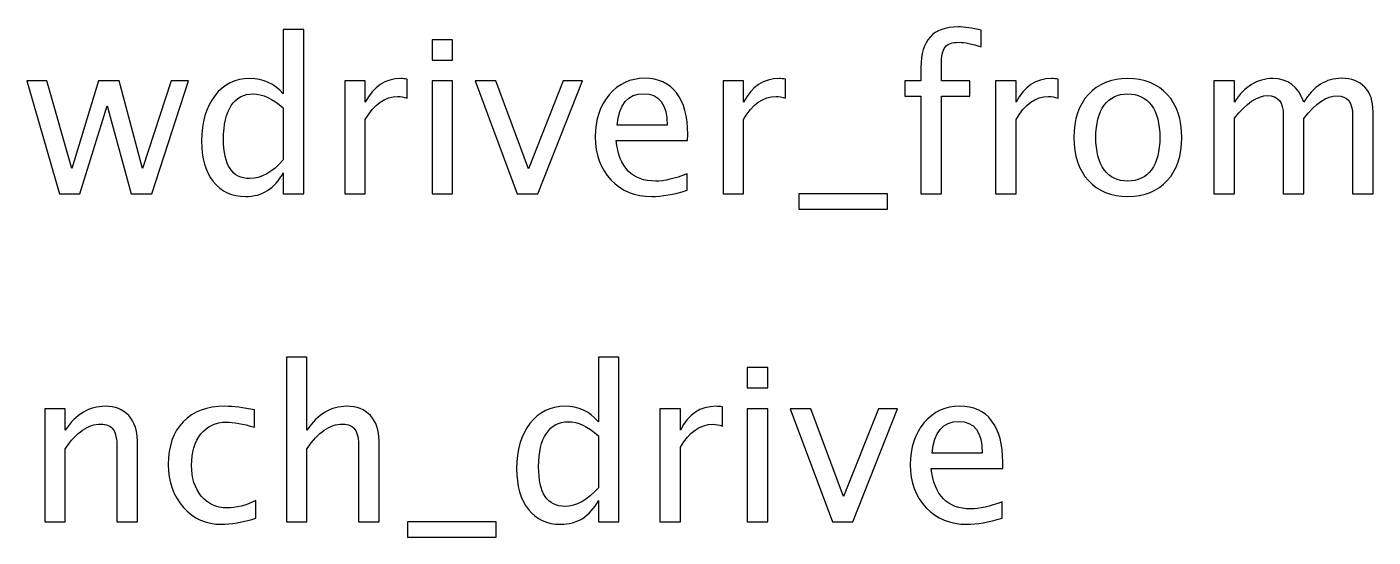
# Model space of a CAD drawing. Header units: centimetres. Extents: x -28.3 to 24.4, y -22.4 to 29.
# Drawn here: x 11.06 to 24.41, y 23.96 to 29.02 of the extents above; entities that cross this region are included whole.
import ezdxf

# ---------------------------------------------------------------- set-up
doc = ezdxf.new("R2010")
doc.units = ezdxf.units.CM
doc.header["$MEASUREMENT"] = 0
doc.layers.add('Layer 1', color=7, linetype='Continuous')

msp = doc.modelspace()

# ---------------------------------------------------------------- linework, layer by layer
at = {"layer": 'Layer 1'}
for points, knots in [([(13.60052, 27.36644), (13.60052, 27.36644), (13.60052, 27.57705), (13.60052, 27.57705), (13.60052, 27.57705), (13.51762, 27.41971), (13.39274, 27.34104), (13.22587, 27.34104), (13.22587, 27.34104), (13.09041, 27.34104), (12.98387, 27.39008), (12.90626, 27.4885), (12.90626, 27.4885), (12.82865, 27.58693), (12.78984, 27.72134), (12.78984, 27.89173), (12.78984, 27.89173), (12.78984, 28.07799), (12.83394, 28.22792), (12.92178, 28.34152), (12.92178, 28.34152), (13.00997, 28.45476), (13.12569, 28.51156), (13.26927, 28.51156), (13.26927, 28.51156), (13.40226, 28.51156), (13.51304, 28.46076), (13.60052, 28.35881), (13.60052, 28.35881), (13.60052, 28.35881), (13.60052, 28.99839), (13.60052, 28.99839), (13.60052, 28.99839), (13.60052, 28.99839), (13.80373, 28.99839), (13.80373, 28.99839), (13.80373, 28.99839), (13.80373, 28.99839), (13.80373, 27.36644), (13.80373, 27.36644), (13.80373, 27.36644), (13.80373, 27.36644), (13.60052, 27.36644), (13.60052, 27.36644)], [0, 0, 0, 0, 0.08333333, 0.08333333, 0.08333333, 0.08333333, 0.16666667, 0.16666667, 0.16666667, 0.16666667, 0.25, 0.25, 0.25, 0.25, 0.33333333, 0.33333333, 0.33333333, 0.33333333, 0.41666667, 0.41666667, 0.41666667, 0.41666667, 0.5, 0.5, 0.5, 0.5, 0.58333333, 0.58333333, 0.58333333, 0.58333333, 0.66666667, 0.66666667, 0.66666667, 0.66666667, 0.75, 0.75, 0.75, 0.75, 0.83333333, 0.83333333, 0.83333333, 0.83333333, 1, 1, 1, 1]), ([(19.92585, 27.36644), (19.92585, 27.36644), (19.92585, 28.33587), (19.92585, 28.33587), (19.92585, 28.33587), (19.92585, 28.33587), (19.76675, 28.33587), (19.76675, 28.33587), (19.76675, 28.33587), (19.76675, 28.33587), (19.76675, 28.48828), (19.76675, 28.48828), (19.76675, 28.48828), (19.76675, 28.48828), (19.92585, 28.48828), (19.92585, 28.48828), (19.92585, 28.48828), (19.92585, 28.48828), (19.92585, 28.62268), (19.92585, 28.62268), (19.92585, 28.62268), (19.92585, 28.89009), (20.04791, 29.02379), (20.29203, 29.02379), (20.29203, 29.02379), (20.36047, 29.02379), (20.43808, 29.0125), (20.52487, 28.98993), (20.52487, 28.98993), (20.52487, 28.98993), (20.52487, 28.82694), (20.52487, 28.82694), (20.52487, 28.82694), (20.43279, 28.85658), (20.35906, 28.87139), (20.30368, 28.87139), (20.30368, 28.87139), (20.2363, 28.87139), (20.19043, 28.85552), (20.16609, 28.82341), (20.16609, 28.82341), (20.1414, 28.79131), (20.12905, 28.73169), (20.12905, 28.64456), (20.12905, 28.64456), (20.12905, 28.64456), (20.12905, 28.48828), (20.12905, 28.48828), (20.12905, 28.48828), (20.12905, 28.48828), (20.41092, 28.48828), (20.41092, 28.48828), (20.41092, 28.48828), (20.41092, 28.48828), (20.41092, 28.33587), (20.41092, 28.33587), (20.41092, 28.33587), (20.41092, 28.33587), (20.12905, 28.33587), (20.12905, 28.33587), (20.12905, 28.33587), (20.12905, 28.33587), (20.12905, 27.36644), (20.12905, 27.36644), (20.12905, 27.36644), (20.12905, 27.36644), (19.92585, 27.36644), (19.92585, 27.36644)], [0, 0, 0, 0, 0.05555556, 0.05555556, 0.05555556, 0.05555556, 0.11111111, 0.11111111, 0.11111111, 0.11111111, 0.16666667, 0.16666667, 0.16666667, 0.16666667, 0.22222222, 0.22222222, 0.22222222, 0.22222222, 0.27777778, 0.27777778, 0.27777778, 0.27777778, 0.33333333, 0.33333333, 0.33333333, 0.33333333, 0.38888889, 0.38888889, 0.38888889, 0.38888889, 0.44444444, 0.44444444, 0.44444444, 0.44444444, 0.5, 0.5, 0.5, 0.5, 0.55555556, 0.55555556, 0.55555556, 0.55555556, 0.61111111, 0.61111111, 0.61111111, 0.61111111, 0.66666667, 0.66666667, 0.66666667, 0.66666667, 0.72222222, 0.72222222, 0.72222222, 0.72222222, 0.77777778, 0.77777778, 0.77777778, 0.77777778, 0.83333333, 0.83333333, 0.83333333, 0.83333333, 0.88888889, 0.88888889, 0.88888889, 0.88888889, 1, 1, 1, 1]), ([(15.0769, 28.69359), (15.0769, 28.69359), (15.0769, 28.89679), (15.0769, 28.89679), (15.0769, 28.89679), (15.0769, 28.89679), (15.2801, 28.89679), (15.2801, 28.89679), (15.2801, 28.89679), (15.2801, 28.89679), (15.2801, 28.69359), (15.2801, 28.69359), (15.2801, 28.69359), (15.2801, 28.69359), (15.0769, 28.69359), (15.0769, 28.69359)], [0, 0, 0, 0, 0.2, 0.2, 0.2, 0.2, 0.4, 0.4, 0.4, 0.4, 0.6, 0.6, 0.6, 0.6, 1, 1, 1, 1]), ([(11.37908, 27.36644), (11.37908, 27.36644), (11.05735, 28.48828), (11.05735, 28.48828), (11.05735, 28.48828), (11.05735, 28.48828), (11.25561, 28.48828), (11.25561, 28.48828), (11.25561, 28.48828), (11.25561, 28.48828), (11.5022, 27.61727), (11.5022, 27.61727), (11.5022, 27.61727), (11.5022, 27.61727), (11.7682, 28.48828), (11.7682, 28.48828), (11.7682, 28.48828), (11.7682, 28.48828), (11.9714, 28.48828), (11.9714, 28.48828), (11.9714, 28.48828), (11.9714, 28.48828), (12.20529, 27.61868), (12.20529, 27.61868), (12.20529, 27.61868), (12.20529, 27.61868), (12.48822, 28.48828), (12.48822, 28.48828), (12.48822, 28.48828), (12.48822, 28.48828), (12.66179, 28.48828), (12.66179, 28.48828), (12.66179, 28.48828), (12.66179, 28.48828), (12.2956, 27.36644), (12.2956, 27.36644), (12.2956, 27.36644), (12.2956, 27.36644), (12.0924, 27.36644), (12.0924, 27.36644), (12.0924, 27.36644), (12.0924, 27.36644), (11.85181, 28.24133), (11.85181, 28.24133), (11.85181, 28.24133), (11.85181, 28.24133), (11.58228, 27.36644), (11.58228, 27.36644), (11.58228, 27.36644), (11.58228, 27.36644), (11.37908, 27.36644), (11.37908, 27.36644)], [0, 0, 0, 0, 0.07142857, 0.07142857, 0.07142857, 0.07142857, 0.14285714, 0.14285714, 0.14285714, 0.14285714, 0.21428571, 0.21428571, 0.21428571, 0.21428571, 0.28571429, 0.28571429, 0.28571429, 0.28571429, 0.35714286, 0.35714286, 0.35714286, 0.35714286, 0.42857143, 0.42857143, 0.42857143, 0.42857143, 0.5, 0.5, 0.5, 0.5, 0.57142857, 0.57142857, 0.57142857, 0.57142857, 0.64285714, 0.64285714, 0.64285714, 0.64285714, 0.71428571, 0.71428571, 0.71428571, 0.71428571, 0.78571429, 0.78571429, 0.78571429, 0.78571429, 0.85714286, 0.85714286, 0.85714286, 0.85714286, 1, 1, 1, 1]), ([(14.21083, 27.36644), (14.21083, 27.36644), (14.21083, 28.48828), (14.21083, 28.48828), (14.21083, 28.48828), (14.21083, 28.48828), (14.41403, 28.48828), (14.41403, 28.48828), (14.41403, 28.48828), (14.41403, 28.48828), (14.41403, 28.27626), (14.41403, 28.27626), (14.41403, 28.27626), (14.49482, 28.43324), (14.61194, 28.51156), (14.76575, 28.51156), (14.76575, 28.51156), (14.78656, 28.51156), (14.80844, 28.50979), (14.83101, 28.50627), (14.83101, 28.50627), (14.83101, 28.50627), (14.83101, 28.31612), (14.83101, 28.31612), (14.83101, 28.31612), (14.79574, 28.32776), (14.76469, 28.33376), (14.73788, 28.33376), (14.73788, 28.33376), (14.60876, 28.33376), (14.50081, 28.25756), (14.41403, 28.10481), (14.41403, 28.10481), (14.41403, 28.10481), (14.41403, 27.36644), (14.41403, 27.36644), (14.41403, 27.36644), (14.41403, 27.36644), (14.21083, 27.36644), (14.21083, 27.36644)], [0, 0, 0, 0, 0.09090909, 0.09090909, 0.09090909, 0.09090909, 0.18181818, 0.18181818, 0.18181818, 0.18181818, 0.27272727, 0.27272727, 0.27272727, 0.27272727, 0.36363636, 0.36363636, 0.36363636, 0.36363636, 0.45454545, 0.45454545, 0.45454545, 0.45454545, 0.54545455, 0.54545455, 0.54545455, 0.54545455, 0.63636364, 0.63636364, 0.63636364, 0.63636364, 0.72727273, 0.72727273, 0.72727273, 0.72727273, 0.81818182, 0.81818182, 0.81818182, 0.81818182, 1, 1, 1, 1]), ([(15.0769, 27.36644), (15.0769, 27.36644), (15.0769, 28.48828), (15.0769, 28.48828), (15.0769, 28.48828), (15.0769, 28.48828), (15.2801, 28.48828), (15.2801, 28.48828), (15.2801, 28.48828), (15.2801, 28.48828), (15.2801, 27.36644), (15.2801, 27.36644), (15.2801, 27.36644), (15.2801, 27.36644), (15.0769, 27.36644), (15.0769, 27.36644)], [0, 0, 0, 0, 0.2, 0.2, 0.2, 0.2, 0.4, 0.4, 0.4, 0.4, 0.6, 0.6, 0.6, 0.6, 1, 1, 1, 1]), ([(15.92216, 27.36644), (15.92216, 27.36644), (15.50447, 28.48828), (15.50447, 28.48828), (15.50447, 28.48828), (15.50447, 28.48828), (15.70767, 28.48828), (15.70767, 28.48828), (15.70767, 28.48828), (15.70767, 28.48828), (16.03328, 27.61656), (16.03328, 27.61656), (16.03328, 27.61656), (16.03328, 27.61656), (16.37795, 28.48828), (16.37795, 28.48828), (16.37795, 28.48828), (16.37795, 28.48828), (16.56916, 28.48828), (16.56916, 28.48828), (16.56916, 28.48828), (16.56916, 28.48828), (16.12571, 27.36644), (16.12571, 27.36644), (16.12571, 27.36644), (16.12571, 27.36644), (15.92216, 27.36644), (15.92216, 27.36644)], [0, 0, 0, 0, 0.125, 0.125, 0.125, 0.125, 0.25, 0.25, 0.25, 0.25, 0.375, 0.375, 0.375, 0.375, 0.5, 0.5, 0.5, 0.5, 0.625, 0.625, 0.625, 0.625, 0.75, 0.75, 0.75, 0.75, 1, 1, 1, 1]), ([(17.60738, 27.40242), (17.47086, 27.3615), (17.35409, 27.34104), (17.25672, 27.34104), (17.25672, 27.34104), (17.09056, 27.34104), (16.95545, 27.39607), (16.85138, 27.50579), (16.85138, 27.50579), (16.74731, 27.6155), (16.6951, 27.75767), (16.6951, 27.93265), (16.6951, 27.93265), (16.6951, 28.10234), (16.74096, 28.24168), (16.83304, 28.35069), (16.83304, 28.35069), (16.92511, 28.45935), (17.04294, 28.51368), (17.18652, 28.51368), (17.18652, 28.51368), (17.32234, 28.51368), (17.42747, 28.46534), (17.50155, 28.36868), (17.50155, 28.36868), (17.57563, 28.27202), (17.61268, 28.13514), (17.61268, 27.9577), (17.61268, 27.9577), (17.61268, 27.9577), (17.61162, 27.89561), (17.61162, 27.89561), (17.61162, 27.89561), (17.61162, 27.89561), (16.90253, 27.89561), (16.90253, 27.89561), (16.90253, 27.89561), (16.93217, 27.6275), (17.06305, 27.49344), (17.29482, 27.49344), (17.29482, 27.49344), (17.37984, 27.49344), (17.48391, 27.51743), (17.60738, 27.56541), (17.60738, 27.56541), (17.60738, 27.56541), (17.60738, 27.40242), (17.60738, 27.40242)], [0, 0, 0, 0, 0.07692308, 0.07692308, 0.07692308, 0.07692308, 0.15384615, 0.15384615, 0.15384615, 0.15384615, 0.23076923, 0.23076923, 0.23076923, 0.23076923, 0.30769231, 0.30769231, 0.30769231, 0.30769231, 0.38461538, 0.38461538, 0.38461538, 0.38461538, 0.46153846, 0.46153846, 0.46153846, 0.46153846, 0.53846154, 0.53846154, 0.53846154, 0.53846154, 0.61538462, 0.61538462, 0.61538462, 0.61538462, 0.69230769, 0.69230769, 0.69230769, 0.69230769, 0.76923077, 0.76923077, 0.76923077, 0.76923077, 0.84615385, 0.84615385, 0.84615385, 0.84615385, 1, 1, 1, 1]), ([(17.96334, 27.36644), (17.96334, 27.36644), (17.96334, 28.48828), (17.96334, 28.48828), (17.96334, 28.48828), (17.96334, 28.48828), (18.16654, 28.48828), (18.16654, 28.48828), (18.16654, 28.48828), (18.16654, 28.48828), (18.16654, 28.27626), (18.16654, 28.27626), (18.16654, 28.27626), (18.24733, 28.43324), (18.36445, 28.51156), (18.51826, 28.51156), (18.51826, 28.51156), (18.53907, 28.51156), (18.56095, 28.50979), (18.58352, 28.50627), (18.58352, 28.50627), (18.58352, 28.50627), (18.58352, 28.31612), (18.58352, 28.31612), (18.58352, 28.31612), (18.54825, 28.32776), (18.5172, 28.33376), (18.49039, 28.33376), (18.49039, 28.33376), (18.36127, 28.33376), (18.25332, 28.25756), (18.16654, 28.10481), (18.16654, 28.10481), (18.16654, 28.10481), (18.16654, 27.36644), (18.16654, 27.36644), (18.16654, 27.36644), (18.16654, 27.36644), (17.96334, 27.36644), (17.96334, 27.36644)], [0, 0, 0, 0, 0.09090909, 0.09090909, 0.09090909, 0.09090909, 0.18181818, 0.18181818, 0.18181818, 0.18181818, 0.27272727, 0.27272727, 0.27272727, 0.27272727, 0.36363636, 0.36363636, 0.36363636, 0.36363636, 0.45454545, 0.45454545, 0.45454545, 0.45454545, 0.54545455, 0.54545455, 0.54545455, 0.54545455, 0.63636364, 0.63636364, 0.63636364, 0.63636364, 0.72727273, 0.72727273, 0.72727273, 0.72727273, 0.81818182, 0.81818182, 0.81818182, 0.81818182, 1, 1, 1, 1]), ([(20.66598, 27.36644), (20.66598, 27.36644), (20.66598, 28.48828), (20.66598, 28.48828), (20.66598, 28.48828), (20.66598, 28.48828), (20.86918, 28.48828), (20.86918, 28.48828), (20.86918, 28.48828), (20.86918, 28.48828), (20.86918, 28.27626), (20.86918, 28.27626), (20.86918, 28.27626), (20.94997, 28.43324), (21.06709, 28.51156), (21.2209, 28.51156), (21.2209, 28.51156), (21.24171, 28.51156), (21.26359, 28.50979), (21.28616, 28.50627), (21.28616, 28.50627), (21.28616, 28.50627), (21.28616, 28.31612), (21.28616, 28.31612), (21.28616, 28.31612), (21.25089, 28.32776), (21.21984, 28.33376), (21.19303, 28.33376), (21.19303, 28.33376), (21.06391, 28.33376), (20.95596, 28.25756), (20.86918, 28.10481), (20.86918, 28.10481), (20.86918, 28.10481), (20.86918, 27.36644), (20.86918, 27.36644), (20.86918, 27.36644), (20.86918, 27.36644), (20.66598, 27.36644), (20.66598, 27.36644)], [0, 0, 0, 0, 0.09090909, 0.09090909, 0.09090909, 0.09090909, 0.18181818, 0.18181818, 0.18181818, 0.18181818, 0.27272727, 0.27272727, 0.27272727, 0.27272727, 0.36363636, 0.36363636, 0.36363636, 0.36363636, 0.45454545, 0.45454545, 0.45454545, 0.45454545, 0.54545455, 0.54545455, 0.54545455, 0.54545455, 0.63636364, 0.63636364, 0.63636364, 0.63636364, 0.72727273, 0.72727273, 0.72727273, 0.72727273, 0.81818182, 0.81818182, 0.81818182, 0.81818182, 1, 1, 1, 1]), ([(21.97867, 27.34104), (21.81392, 27.34104), (21.68339, 27.3936), (21.58744, 27.49873), (21.58744, 27.49873), (21.49113, 27.60386), (21.44315, 27.74674), (21.44315, 27.927), (21.44315, 27.927), (21.44315, 28.10692), (21.49113, 28.24944), (21.58744, 28.35422), (21.58744, 28.35422), (21.68339, 28.45899), (21.81392, 28.51156), (21.97867, 28.51156), (21.97867, 28.51156), (22.14342, 28.51156), (22.27394, 28.45899), (22.3699, 28.35422), (22.3699, 28.35422), (22.46621, 28.24944), (22.51419, 28.10692), (22.51419, 27.927), (22.51419, 27.927), (22.51419, 27.74674), (22.46621, 27.60386), (22.3699, 27.49873), (22.3699, 27.49873), (22.27394, 27.3936), (22.14342, 27.34104), (21.97867, 27.34104)], [0, 0, 0, 0, 0.11111111, 0.11111111, 0.11111111, 0.11111111, 0.22222222, 0.22222222, 0.22222222, 0.22222222, 0.33333333, 0.33333333, 0.33333333, 0.33333333, 0.44444444, 0.44444444, 0.44444444, 0.44444444, 0.55555556, 0.55555556, 0.55555556, 0.55555556, 0.66666667, 0.66666667, 0.66666667, 0.66666667, 0.77777778, 0.77777778, 0.77777778, 0.77777778, 1, 1, 1, 1]), ([(22.83239, 27.36644), (22.83239, 27.36644), (22.83239, 28.48828), (22.83239, 28.48828), (22.83239, 28.48828), (22.83239, 28.48828), (23.03559, 28.48828), (23.03559, 28.48828), (23.03559, 28.48828), (23.03559, 28.48828), (23.03559, 28.27626), (23.03559, 28.27626), (23.03559, 28.27626), (23.13472, 28.43324), (23.26172, 28.51156), (23.4173, 28.51156), (23.4173, 28.51156), (23.56723, 28.51156), (23.66918, 28.43324), (23.72351, 28.27626), (23.72351, 28.27626), (23.81982, 28.43465), (23.94541, 28.51368), (24.09957, 28.51368), (24.09957, 28.51368), (24.198, 28.51368), (24.27455, 28.48475), (24.32923, 28.42654), (24.32923, 28.42654), (24.38391, 28.36833), (24.41143, 28.28684), (24.41143, 28.18206), (24.41143, 28.18206), (24.41143, 28.18206), (24.41143, 27.36644), (24.41143, 27.36644), (24.41143, 27.36644), (24.41143, 27.36644), (24.20823, 27.36644), (24.20823, 27.36644), (24.20823, 27.36644), (24.20823, 27.36644), (24.20823, 28.14855), (24.20823, 28.14855), (24.20823, 28.14855), (24.20823, 28.27626), (24.15743, 28.34011), (24.05583, 28.34011), (24.05583, 28.34011), (23.95034, 28.34011), (23.83957, 28.26567), (23.72351, 28.11645), (23.72351, 28.11645), (23.72351, 28.11645), (23.72351, 27.36644), (23.72351, 27.36644), (23.72351, 27.36644), (23.72351, 27.36644), (23.52031, 27.36644), (23.52031, 27.36644), (23.52031, 27.36644), (23.52031, 27.36644), (23.52031, 28.14926), (23.52031, 28.14926), (23.52031, 28.14926), (23.52031, 28.27802), (23.4688, 28.34222), (23.36544, 28.34222), (23.36544, 28.34222), (23.26278, 28.34222), (23.15271, 28.26744), (23.03559, 28.11751), (23.03559, 28.11751), (23.03559, 28.11751), (23.03559, 27.36644), (23.03559, 27.36644), (23.03559, 27.36644), (23.03559, 27.36644), (22.83239, 27.36644), (22.83239, 27.36644)], [0, 0, 0, 0, 0.04761905, 0.04761905, 0.04761905, 0.04761905, 0.0952381, 0.0952381, 0.0952381, 0.0952381, 0.14285714, 0.14285714, 0.14285714, 0.14285714, 0.19047619, 0.19047619, 0.19047619, 0.19047619, 0.23809524, 0.23809524, 0.23809524, 0.23809524, 0.28571429, 0.28571429, 0.28571429, 0.28571429, 0.33333333, 0.33333333, 0.33333333, 0.33333333, 0.38095238, 0.38095238, 0.38095238, 0.38095238, 0.42857143, 0.42857143, 0.42857143, 0.42857143, 0.47619048, 0.47619048, 0.47619048, 0.47619048, 0.52380952, 0.52380952, 0.52380952, 0.52380952, 0.57142857, 0.57142857, 0.57142857, 0.57142857, 0.61904762, 0.61904762, 0.61904762, 0.61904762, 0.66666667, 0.66666667, 0.66666667, 0.66666667, 0.71428571, 0.71428571, 0.71428571, 0.71428571, 0.76190476, 0.76190476, 0.76190476, 0.76190476, 0.80952381, 0.80952381, 0.80952381, 0.80952381, 0.85714286, 0.85714286, 0.85714286, 0.85714286, 0.9047619, 0.9047619, 0.9047619, 0.9047619, 1, 1, 1, 1]), ([(13.60052, 28.21981), (13.49504, 28.31259), (13.39521, 28.35916), (13.30066, 28.35916), (13.30066, 28.35916), (13.20753, 28.35916), (13.13556, 28.32035), (13.08441, 28.24239), (13.08441, 28.24239), (13.03326, 28.16478), (13.00786, 28.05471), (13.00786, 27.91219), (13.00786, 27.91219), (13.00786, 27.65007), (13.09464, 27.51884), (13.26856, 27.51884), (13.26856, 27.51884), (13.38145, 27.51884), (13.49222, 27.58058), (13.60052, 27.7037), (13.60052, 27.7037), (13.60052, 27.7037), (13.60052, 28.21981), (13.60052, 28.21981)], [0, 0, 0, 0, 0.14285714, 0.14285714, 0.14285714, 0.14285714, 0.28571429, 0.28571429, 0.28571429, 0.28571429, 0.42857143, 0.42857143, 0.42857143, 0.42857143, 0.57142857, 0.57142857, 0.57142857, 0.57142857, 0.71428571, 0.71428571, 0.71428571, 0.71428571, 1, 1, 1, 1]), ([(16.91312, 28.04801), (16.91312, 28.04801), (17.40842, 28.04801), (17.40842, 28.04801), (17.40842, 28.04801), (17.40842, 28.25685), (17.33045, 28.36127), (17.17488, 28.36127), (17.17488, 28.36127), (17.01825, 28.36127), (16.93111, 28.25685), (16.91312, 28.04801)], [0, 0, 0, 0, 0.25, 0.25, 0.25, 0.25, 0.5, 0.5, 0.5, 0.5, 1, 1, 1, 1]), ([(21.97831, 27.49344), (22.07886, 27.49344), (22.15717, 27.53119), (22.21291, 27.60703), (22.21291, 27.60703), (22.2683, 27.68253), (22.29617, 27.78942), (22.29617, 27.927), (22.29617, 27.927), (22.29617, 28.06424), (22.2683, 28.17077), (22.21291, 28.24627), (22.21291, 28.24627), (22.15717, 28.32141), (22.07886, 28.35916), (21.97831, 28.35916), (21.97831, 28.35916), (21.87742, 28.35916), (21.7991, 28.32141), (21.74407, 28.24627), (21.74407, 28.24627), (21.68868, 28.17077), (21.66117, 28.06424), (21.66117, 27.927), (21.66117, 27.927), (21.66117, 27.78942), (21.68868, 27.68253), (21.74407, 27.60703), (21.74407, 27.60703), (21.7991, 27.53119), (21.87742, 27.49344), (21.97831, 27.49344)], [0, 0, 0, 0, 0.11111111, 0.11111111, 0.11111111, 0.11111111, 0.22222222, 0.22222222, 0.22222222, 0.22222222, 0.33333333, 0.33333333, 0.33333333, 0.33333333, 0.44444444, 0.44444444, 0.44444444, 0.44444444, 0.55555556, 0.55555556, 0.55555556, 0.55555556, 0.66666667, 0.66666667, 0.66666667, 0.66666667, 0.77777778, 0.77777778, 0.77777778, 0.77777778, 1, 1, 1, 1]), ([(18.71511, 27.21404), (18.71511, 27.21404), (18.71511, 27.36644), (18.71511, 27.36644), (18.71511, 27.36644), (18.71511, 27.36644), (19.59564, 27.36644), (19.59564, 27.36644), (19.59564, 27.36644), (19.59564, 27.36644), (19.59564, 27.21404), (19.59564, 27.21404), (19.59564, 27.21404), (19.59564, 27.21404), (18.71511, 27.21404), (18.71511, 27.21404)], [0, 0, 0, 0, 0.2, 0.2, 0.2, 0.2, 0.4, 0.4, 0.4, 0.4, 0.6, 0.6, 0.6, 0.6, 1, 1, 1, 1]), ([(13.63245, 24.11383), (13.63245, 24.11383), (13.63245, 25.74578), (13.63245, 25.74578), (13.63245, 25.74578), (13.63245, 25.74578), (13.83565, 25.74578), (13.83565, 25.74578), (13.83565, 25.74578), (13.83565, 25.74578), (13.83565, 25.02365), (13.83565, 25.02365), (13.83565, 25.02365), (13.94325, 25.18063), (14.07519, 25.25895), (14.23112, 25.25895), (14.23112, 25.25895), (14.32919, 25.25895), (14.40715, 25.22826), (14.46465, 25.16652), (14.46465, 25.16652), (14.52216, 25.10514), (14.55109, 25.02223), (14.55109, 24.91852), (14.55109, 24.91852), (14.55109, 24.91852), (14.55109, 24.11383), (14.55109, 24.11383), (14.55109, 24.11383), (14.55109, 24.11383), (14.34788, 24.11383), (14.34788, 24.11383), (14.34788, 24.11383), (14.34788, 24.11383), (14.34788, 24.8522), (14.34788, 24.8522), (14.34788, 24.8522), (14.34788, 24.93545), (14.33554, 24.99472), (14.3112, 25.03), (14.3112, 25.03), (14.2865, 25.06563), (14.24593, 25.08326), (14.18913, 25.08326), (14.18913, 25.08326), (14.06425, 25.08326), (13.94642, 25.00177), (13.83565, 24.83879), (13.83565, 24.83879), (13.83565, 24.83879), (13.83565, 24.11383), (13.83565, 24.11383), (13.83565, 24.11383), (13.83565, 24.11383), (13.63245, 24.11383), (13.63245, 24.11383)], [0, 0, 0, 0, 0.06666667, 0.06666667, 0.06666667, 0.06666667, 0.13333333, 0.13333333, 0.13333333, 0.13333333, 0.2, 0.2, 0.2, 0.2, 0.26666667, 0.26666667, 0.26666667, 0.26666667, 0.33333333, 0.33333333, 0.33333333, 0.33333333, 0.4, 0.4, 0.4, 0.4, 0.46666667, 0.46666667, 0.46666667, 0.46666667, 0.53333333, 0.53333333, 0.53333333, 0.53333333, 0.6, 0.6, 0.6, 0.6, 0.66666667, 0.66666667, 0.66666667, 0.66666667, 0.73333333, 0.73333333, 0.73333333, 0.73333333, 0.8, 0.8, 0.8, 0.8, 0.86666667, 0.86666667, 0.86666667, 0.86666667, 1, 1, 1, 1]), ([(16.72632, 24.11383), (16.72632, 24.11383), (16.72632, 24.32444), (16.72632, 24.32444), (16.72632, 24.32444), (16.64342, 24.1671), (16.51854, 24.08843), (16.35167, 24.08843), (16.35167, 24.08843), (16.21621, 24.08843), (16.10967, 24.13747), (16.03206, 24.23589), (16.03206, 24.23589), (15.95445, 24.33432), (15.91564, 24.46873), (15.91564, 24.63912), (15.91564, 24.63912), (15.91564, 24.82538), (15.95974, 24.97531), (16.04758, 25.08891), (16.04758, 25.08891), (16.13577, 25.20215), (16.25149, 25.25895), (16.39507, 25.25895), (16.39507, 25.25895), (16.52806, 25.25895), (16.63884, 25.20815), (16.72632, 25.1062), (16.72632, 25.1062), (16.72632, 25.1062), (16.72632, 25.74578), (16.72632, 25.74578), (16.72632, 25.74578), (16.72632, 25.74578), (16.92953, 25.74578), (16.92953, 25.74578), (16.92953, 25.74578), (16.92953, 25.74578), (16.92953, 24.11383), (16.92953, 24.11383), (16.92953, 24.11383), (16.92953, 24.11383), (16.72632, 24.11383), (16.72632, 24.11383)], [0, 0, 0, 0, 0.08333333, 0.08333333, 0.08333333, 0.08333333, 0.16666667, 0.16666667, 0.16666667, 0.16666667, 0.25, 0.25, 0.25, 0.25, 0.33333333, 0.33333333, 0.33333333, 0.33333333, 0.41666667, 0.41666667, 0.41666667, 0.41666667, 0.5, 0.5, 0.5, 0.5, 0.58333333, 0.58333333, 0.58333333, 0.58333333, 0.66666667, 0.66666667, 0.66666667, 0.66666667, 0.75, 0.75, 0.75, 0.75, 0.83333333, 0.83333333, 0.83333333, 0.83333333, 1, 1, 1, 1]), ([(18.2027, 25.44098), (18.2027, 25.44098), (18.2027, 25.64418), (18.2027, 25.64418), (18.2027, 25.64418), (18.2027, 25.64418), (18.4059, 25.64418), (18.4059, 25.64418), (18.4059, 25.64418), (18.4059, 25.64418), (18.4059, 25.44098), (18.4059, 25.44098), (18.4059, 25.44098), (18.4059, 25.44098), (18.2027, 25.44098), (18.2027, 25.44098)], [0, 0, 0, 0, 0.2, 0.2, 0.2, 0.2, 0.4, 0.4, 0.4, 0.4, 0.6, 0.6, 0.6, 0.6, 1, 1, 1, 1]), ([(11.23461, 24.11383), (11.23461, 24.11383), (11.23461, 25.23567), (11.23461, 25.23567), (11.23461, 25.23567), (11.23461, 25.23567), (11.43781, 25.23567), (11.43781, 25.23567), (11.43781, 25.23567), (11.43781, 25.23567), (11.43781, 25.02365), (11.43781, 25.02365), (11.43781, 25.02365), (11.54541, 25.18063), (11.67735, 25.25895), (11.83328, 25.25895), (11.83328, 25.25895), (11.93135, 25.25895), (12.00931, 25.22826), (12.06681, 25.16652), (12.06681, 25.16652), (12.12432, 25.10514), (12.15325, 25.02223), (12.15325, 24.91852), (12.15325, 24.91852), (12.15325, 24.91852), (12.15325, 24.11383), (12.15325, 24.11383), (12.15325, 24.11383), (12.15325, 24.11383), (11.95004, 24.11383), (11.95004, 24.11383), (11.95004, 24.11383), (11.95004, 24.11383), (11.95004, 24.8522), (11.95004, 24.8522), (11.95004, 24.8522), (11.95004, 24.93545), (11.9377, 24.99472), (11.91336, 25.03), (11.91336, 25.03), (11.88866, 25.06563), (11.84809, 25.08326), (11.79129, 25.08326), (11.79129, 25.08326), (11.66641, 25.08326), (11.54858, 25.00177), (11.43781, 24.83879), (11.43781, 24.83879), (11.43781, 24.83879), (11.43781, 24.11383), (11.43781, 24.11383), (11.43781, 24.11383), (11.43781, 24.11383), (11.23461, 24.11383), (11.23461, 24.11383)], [0, 0, 0, 0, 0.06666667, 0.06666667, 0.06666667, 0.06666667, 0.13333333, 0.13333333, 0.13333333, 0.13333333, 0.2, 0.2, 0.2, 0.2, 0.26666667, 0.26666667, 0.26666667, 0.26666667, 0.33333333, 0.33333333, 0.33333333, 0.33333333, 0.4, 0.4, 0.4, 0.4, 0.46666667, 0.46666667, 0.46666667, 0.46666667, 0.53333333, 0.53333333, 0.53333333, 0.53333333, 0.6, 0.6, 0.6, 0.6, 0.66666667, 0.66666667, 0.66666667, 0.66666667, 0.73333333, 0.73333333, 0.73333333, 0.73333333, 0.8, 0.8, 0.8, 0.8, 0.86666667, 0.86666667, 0.86666667, 0.86666667, 1, 1, 1, 1]), ([(13.32729, 24.1477), (13.19571, 24.10819), (13.08211, 24.08843), (12.98651, 24.08843), (12.98651, 24.08843), (12.83482, 24.08843), (12.70923, 24.14452), (12.60939, 24.25635), (12.60939, 24.25635), (12.50955, 24.36854), (12.45946, 24.51), (12.45946, 24.68039), (12.45946, 24.68039), (12.45946, 24.86243), (12.50885, 25.0046), (12.60763, 25.1062), (12.60763, 25.1062), (12.70641, 25.20815), (12.84434, 25.25895), (13.02144, 25.25895), (13.02144, 25.25895), (13.10857, 25.25895), (13.20664, 25.24695), (13.31459, 25.22297), (13.31459, 25.22297), (13.31459, 25.22297), (13.31459, 25.05151), (13.31459, 25.05151), (13.31459, 25.05151), (13.19994, 25.08538), (13.10646, 25.10231), (13.03449, 25.10231), (13.03449, 25.10231), (12.93007, 25.10231), (12.84646, 25.06316), (12.78402, 24.98519), (12.78402, 24.98519), (12.72157, 24.90723), (12.69018, 24.80316), (12.69018, 24.67334), (12.69018, 24.67334), (12.69018, 24.54739), (12.72263, 24.44579), (12.78719, 24.36783), (12.78719, 24.36783), (12.85175, 24.29022), (12.93606, 24.25141), (13.04084, 24.25141), (13.04084, 24.25141), (13.13362, 24.25141), (13.22887, 24.2754), (13.32729, 24.32338), (13.32729, 24.32338), (13.32729, 24.32338), (13.32729, 24.1477), (13.32729, 24.1477)], [0, 0, 0, 0, 0.06666667, 0.06666667, 0.06666667, 0.06666667, 0.13333333, 0.13333333, 0.13333333, 0.13333333, 0.2, 0.2, 0.2, 0.2, 0.26666667, 0.26666667, 0.26666667, 0.26666667, 0.33333333, 0.33333333, 0.33333333, 0.33333333, 0.4, 0.4, 0.4, 0.4, 0.46666667, 0.46666667, 0.46666667, 0.46666667, 0.53333333, 0.53333333, 0.53333333, 0.53333333, 0.6, 0.6, 0.6, 0.6, 0.66666667, 0.66666667, 0.66666667, 0.66666667, 0.73333333, 0.73333333, 0.73333333, 0.73333333, 0.8, 0.8, 0.8, 0.8, 0.86666667, 0.86666667, 0.86666667, 0.86666667, 1, 1, 1, 1]), ([(17.33663, 24.11383), (17.33663, 24.11383), (17.33663, 25.23567), (17.33663, 25.23567), (17.33663, 25.23567), (17.33663, 25.23567), (17.53983, 25.23567), (17.53983, 25.23567), (17.53983, 25.23567), (17.53983, 25.23567), (17.53983, 25.02365), (17.53983, 25.02365), (17.53983, 25.02365), (17.62062, 25.18063), (17.73774, 25.25895), (17.89155, 25.25895), (17.89155, 25.25895), (17.91236, 25.25895), (17.93424, 25.25718), (17.95681, 25.25366), (17.95681, 25.25366), (17.95681, 25.25366), (17.95681, 25.06351), (17.95681, 25.06351), (17.95681, 25.06351), (17.92154, 25.07515), (17.89049, 25.08115), (17.86368, 25.08115), (17.86368, 25.08115), (17.73456, 25.08115), (17.62661, 25.00495), (17.53983, 24.8522), (17.53983, 24.8522), (17.53983, 24.8522), (17.53983, 24.11383), (17.53983, 24.11383), (17.53983, 24.11383), (17.53983, 24.11383), (17.33663, 24.11383), (17.33663, 24.11383)], [0, 0, 0, 0, 0.09090909, 0.09090909, 0.09090909, 0.09090909, 0.18181818, 0.18181818, 0.18181818, 0.18181818, 0.27272727, 0.27272727, 0.27272727, 0.27272727, 0.36363636, 0.36363636, 0.36363636, 0.36363636, 0.45454545, 0.45454545, 0.45454545, 0.45454545, 0.54545455, 0.54545455, 0.54545455, 0.54545455, 0.63636364, 0.63636364, 0.63636364, 0.63636364, 0.72727273, 0.72727273, 0.72727273, 0.72727273, 0.81818182, 0.81818182, 0.81818182, 0.81818182, 1, 1, 1, 1]), ([(20.73318, 24.14981), (20.59666, 24.10889), (20.47989, 24.08843), (20.38252, 24.08843), (20.38252, 24.08843), (20.21636, 24.08843), (20.08125, 24.14346), (19.97718, 24.25318), (19.97718, 24.25318), (19.87311, 24.36289), (19.8209, 24.50506), (19.8209, 24.68004), (19.8209, 24.68004), (19.8209, 24.84973), (19.86676, 24.98907), (19.95884, 25.09808), (19.95884, 25.09808), (20.05091, 25.20674), (20.16874, 25.26107), (20.31232, 25.26107), (20.31232, 25.26107), (20.44814, 25.26107), (20.55327, 25.21273), (20.62735, 25.11607), (20.62735, 25.11607), (20.70143, 25.01941), (20.73848, 24.88253), (20.73848, 24.70509), (20.73848, 24.70509), (20.73848, 24.70509), (20.73742, 24.643), (20.73742, 24.643), (20.73742, 24.643), (20.73742, 24.643), (20.02833, 24.643), (20.02833, 24.643), (20.02833, 24.643), (20.05797, 24.37489), (20.18885, 24.24083), (20.42062, 24.24083), (20.42062, 24.24083), (20.50564, 24.24083), (20.60971, 24.26482), (20.73318, 24.3128), (20.73318, 24.3128), (20.73318, 24.3128), (20.73318, 24.14981), (20.73318, 24.14981)], [0, 0, 0, 0, 0.07692308, 0.07692308, 0.07692308, 0.07692308, 0.15384615, 0.15384615, 0.15384615, 0.15384615, 0.23076923, 0.23076923, 0.23076923, 0.23076923, 0.30769231, 0.30769231, 0.30769231, 0.30769231, 0.38461538, 0.38461538, 0.38461538, 0.38461538, 0.46153846, 0.46153846, 0.46153846, 0.46153846, 0.53846154, 0.53846154, 0.53846154, 0.53846154, 0.61538462, 0.61538462, 0.61538462, 0.61538462, 0.69230769, 0.69230769, 0.69230769, 0.69230769, 0.76923077, 0.76923077, 0.76923077, 0.76923077, 0.84615385, 0.84615385, 0.84615385, 0.84615385, 1, 1, 1, 1]), ([(16.72632, 24.9672), (16.62084, 25.05998), (16.52101, 25.10655), (16.42646, 25.10655), (16.42646, 25.10655), (16.33333, 25.10655), (16.26136, 25.06774), (16.21021, 24.98978), (16.21021, 24.98978), (16.15906, 24.91217), (16.13366, 24.8021), (16.13366, 24.65958), (16.13366, 24.65958), (16.13366, 24.39746), (16.22044, 24.26623), (16.39436, 24.26623), (16.39436, 24.26623), (16.50725, 24.26623), (16.61802, 24.32797), (16.72632, 24.45109), (16.72632, 24.45109), (16.72632, 24.45109), (16.72632, 24.9672), (16.72632, 24.9672)], [0, 0, 0, 0, 0.14285714, 0.14285714, 0.14285714, 0.14285714, 0.28571429, 0.28571429, 0.28571429, 0.28571429, 0.42857143, 0.42857143, 0.42857143, 0.42857143, 0.57142857, 0.57142857, 0.57142857, 0.57142857, 0.71428571, 0.71428571, 0.71428571, 0.71428571, 1, 1, 1, 1]), ([(18.2027, 24.11383), (18.2027, 24.11383), (18.2027, 25.23567), (18.2027, 25.23567), (18.2027, 25.23567), (18.2027, 25.23567), (18.4059, 25.23567), (18.4059, 25.23567), (18.4059, 25.23567), (18.4059, 25.23567), (18.4059, 24.11383), (18.4059, 24.11383), (18.4059, 24.11383), (18.4059, 24.11383), (18.2027, 24.11383), (18.2027, 24.11383)], [0, 0, 0, 0, 0.2, 0.2, 0.2, 0.2, 0.4, 0.4, 0.4, 0.4, 0.6, 0.6, 0.6, 0.6, 1, 1, 1, 1]), ([(19.04796, 24.11383), (19.04796, 24.11383), (18.63027, 25.23567), (18.63027, 25.23567), (18.63027, 25.23567), (18.63027, 25.23567), (18.83347, 25.23567), (18.83347, 25.23567), (18.83347, 25.23567), (18.83347, 25.23567), (19.15908, 24.36395), (19.15908, 24.36395), (19.15908, 24.36395), (19.15908, 24.36395), (19.50375, 25.23567), (19.50375, 25.23567), (19.50375, 25.23567), (19.50375, 25.23567), (19.69496, 25.23567), (19.69496, 25.23567), (19.69496, 25.23567), (19.69496, 25.23567), (19.25151, 24.11383), (19.25151, 24.11383), (19.25151, 24.11383), (19.25151, 24.11383), (19.04796, 24.11383), (19.04796, 24.11383)], [0, 0, 0, 0, 0.125, 0.125, 0.125, 0.125, 0.25, 0.25, 0.25, 0.25, 0.375, 0.375, 0.375, 0.375, 0.5, 0.5, 0.5, 0.5, 0.625, 0.625, 0.625, 0.625, 0.75, 0.75, 0.75, 0.75, 1, 1, 1, 1]), ([(20.03892, 24.7954), (20.03892, 24.7954), (20.53422, 24.7954), (20.53422, 24.7954), (20.53422, 24.7954), (20.53422, 25.00424), (20.45625, 25.10866), (20.30068, 25.10866), (20.30068, 25.10866), (20.14405, 25.10866), (20.05691, 25.00424), (20.03892, 24.7954)], [0, 0, 0, 0, 0.25, 0.25, 0.25, 0.25, 0.5, 0.5, 0.5, 0.5, 1, 1, 1, 1]), ([(14.8319, 23.96143), (14.8319, 23.96143), (14.8319, 24.11383), (14.8319, 24.11383), (14.8319, 24.11383), (14.8319, 24.11383), (15.71243, 24.11383), (15.71243, 24.11383), (15.71243, 24.11383), (15.71243, 24.11383), (15.71243, 23.96143), (15.71243, 23.96143), (15.71243, 23.96143), (15.71243, 23.96143), (14.8319, 23.96143), (14.8319, 23.96143)], [0, 0, 0, 0, 0.2, 0.2, 0.2, 0.2, 0.4, 0.4, 0.4, 0.4, 0.6, 0.6, 0.6, 0.6, 1, 1, 1, 1])]:
    msp.add_open_spline(points, degree=3, knots=knots, dxfattribs=at)

doc.saveas('drawing.dxf')
